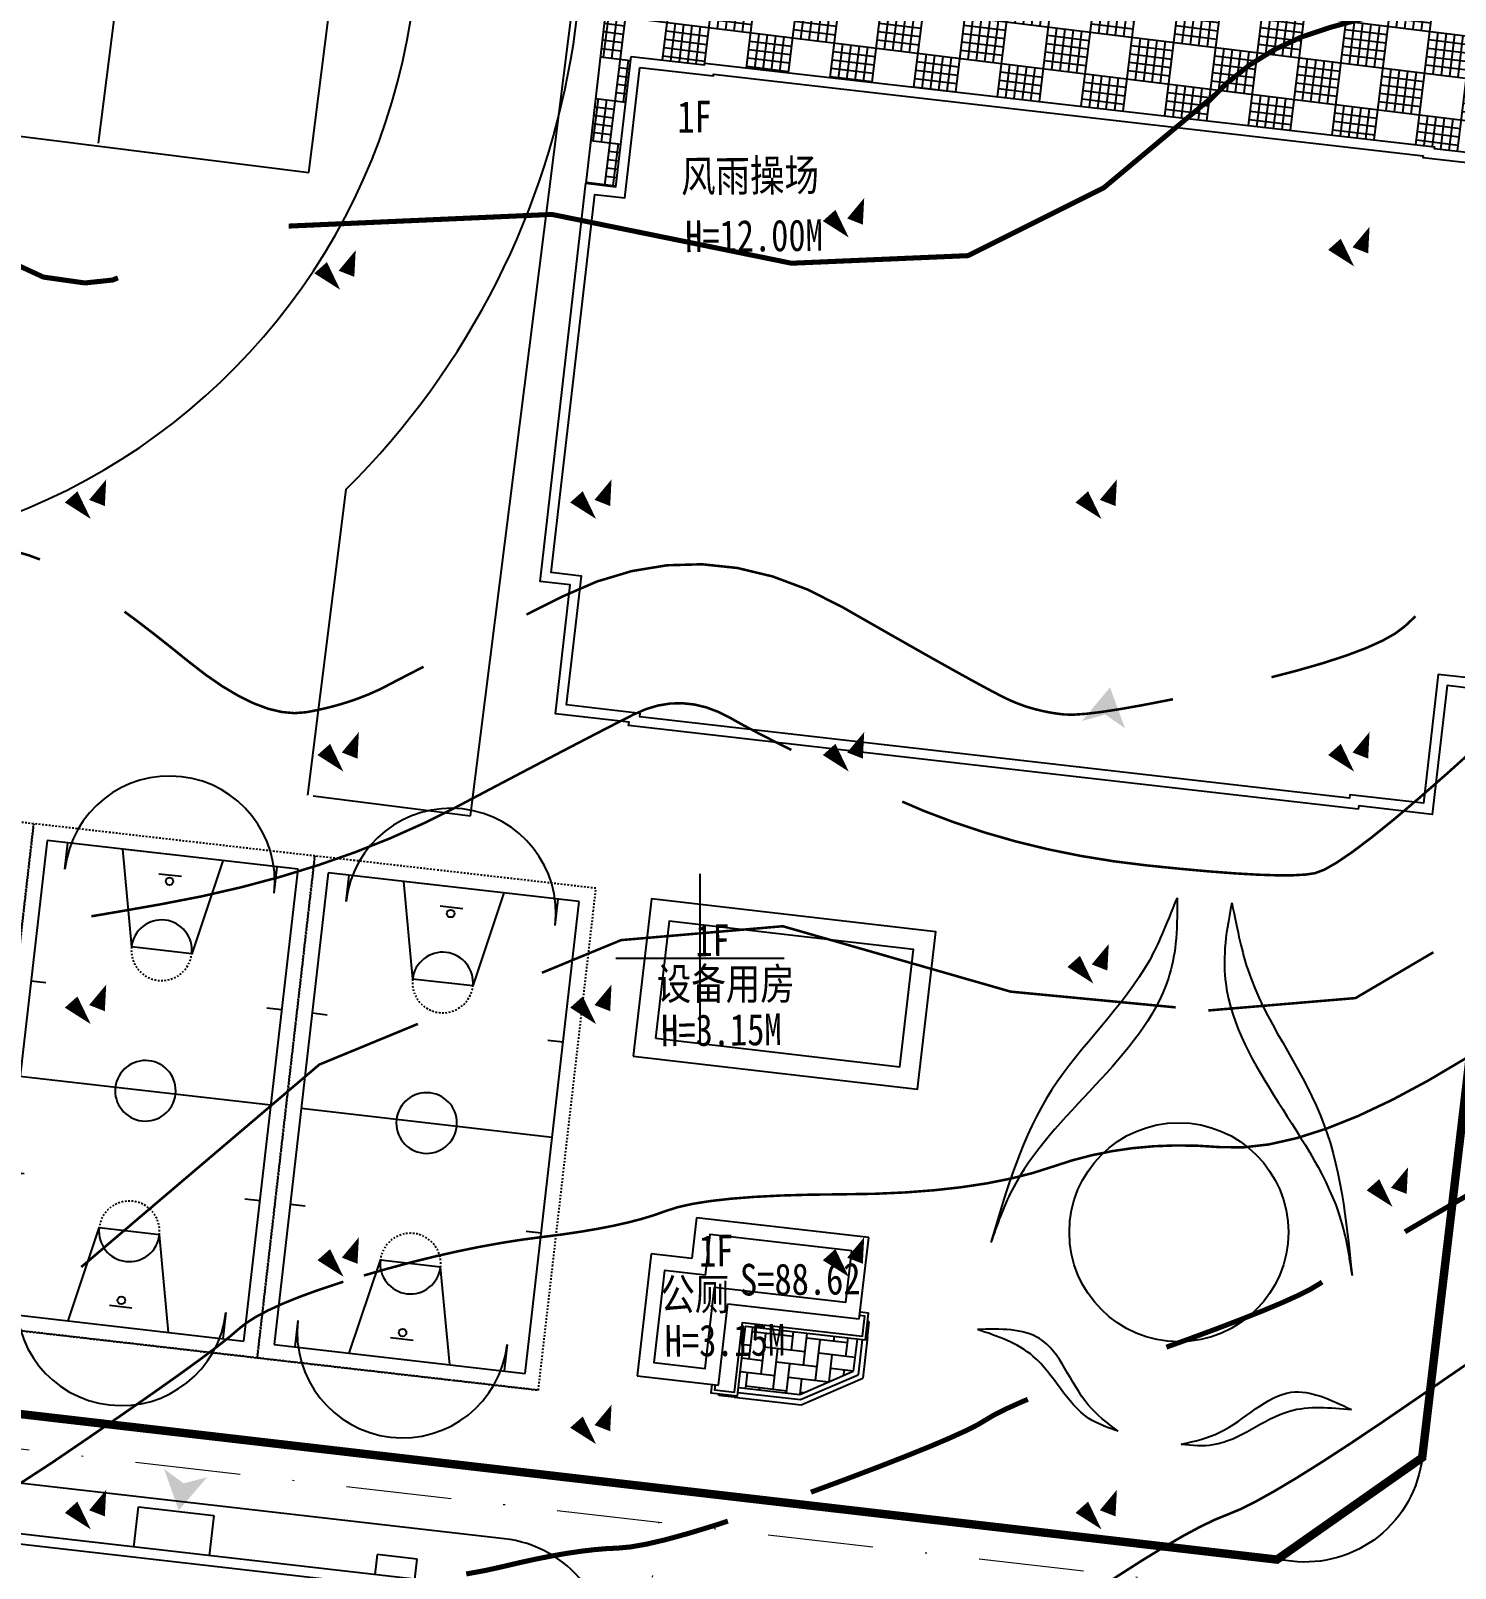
# Model space of a CAD drawing. Extents: x 496261 to 1768172, y 3738341 to 4579341.
# Drawn here: x 496660.3 to 496744.8, y 4379263.8 to 4379355.1 of the extents above; entities that cross this region are included whole.
import ezdxf

# ---------------------------------------------------------------- set-up
doc = ezdxf.new("R2010")
doc.units = 0
doc.header["$MEASUREMENT"] = 0
doc.linetypes.add('DASHDOT2', pattern=[0.5, 0.25, -0.125, 0, -0.125])
doc.linetypes.add('DASHED', pattern=[1.2, 0.8, -0.4])
doc.layers.get('0').update_dxf_attribs({"color": 8, "linetype": 'CONTINUOUS'})
for name, color, linetype in [('0-road', 33, 'CONTINUOUS'), ('003规划景观', 90, 'CONTINUOUS'), ('DGX', 8, 'CONTINUOUS'), ('DMTZ', 8, 'CONTINUOUS'), ('GN-草地', 7, 'CONTINUOUS'), ('JZ', 2, 'CONTINUOUS'), ('PUB_DIM', 3, 'CONTINUOUS'), ('PUB_TEXT', 7, 'CONTINUOUS'), ('TK', 8, 'CONTINUOUS'), ('WALL', 2, 'CONTINUOUS'), ('体育块', 117, 'CONTINUOUS'), ('台阶', 33, 'CONTINUOUS'), ('围栏', 7, 'CONTINUOUS'), ('建筑轮廓', 2, 'CONTINUOUS'), ('车行道', 5, 'CONTINUOUS'), ('铺地', 25, 'CONTINUOUS')]:
    doc.layers.add(name, color=color, linetype=linetype)
doc.layers.add('道路红线', color=1, linetype='CONTINUOUS', lineweight=0)
doc.styles.add('HT', font='simhei.ttf', dxfattribs={"width": 0.8})
doc.linetypes.add('FENCELINE2', pattern='A,0.25,-0.1,[132,ltypeshp.shx,S=0.1,R=0,X=-0.1,Y=0],-0.1,1', length=1.45)

# ---------------------------------------------------------------- blocks, each defined once
blk = doc.blocks.new('gc090')
for points in [[(1.067, 1.447, 0, 1, 0), (0.52, 0.049, 1, 1, 0)], [(-1.016, 0.411, 1, 0, 0), (0.151, -0.902, 0, 0, 0)]]:
    blk.add_lwpolyline(points, format="xyseb")
blk = doc.blocks.new('WERRWW')
at = {"layer": '体育块', "color": 95}
for p, q in [((4883255, -5521972), (4883255, -5351963)), ((4868954, -5485283), (4868954, -5385083)), ((4856354, -5485119), (4856354, -5469219)), ((4802954, -5485283), (4868954, -5485283)), ((4873495, -5503673), (4873495, -5521972)), ((4873845, -5521972), (4883255, -5521972))]:
    blk.add_line(p, q, dxfattribs=at)
for radius, end in [(47658, 321.98699), (37898, 0.17542)]:
    blk.add_arc((4835947, -5474323), radius, 179.82458, end, dxfattribs=at)
blk = doc.blocks.new('AWWEEE')
at = {"layer": 'WALL', "color": 6, "ltscale": 10}
for p, q in [((3857877, -5594772), (3857877, -5593572)), ((3857877, -5593572), (3859977, -5593572)), ((3859977, -5593572), (3859977, -5594772)), ((3841077, -5603772), (3839877, -5603772)), ((3839877, -5603772), (3839877, -5606172)), ((3839877, -5606172), (3841077, -5606172)), ((3838677, -5620572), (3838677, -5616072)), ((3838677, -5616072), (3841077, -5616072)), ((3841077, -5620572), (3838677, -5620572))]:
    blk.add_line(p, q, dxfattribs=at)
at = {"layer": 'WALL', "ltscale": 10}
for points in [[(3841077, -5628972), (3866877, -5628972), (3866877, -5594772), (3841077, -5594772)], [(3841677, -5628372), (3866277, -5628372), (3866277, -5595372), (3841677, -5595372)]]:
    blk.add_lwpolyline(points, close=True, dxfattribs=at)
at = {"layer": 'WALL', "color": 6, "ltscale": 10}
blk.add_lwpolyline([(3866877, -5611572), (3868077, -5611572), (3868077, -5613972), (3866877, -5613972)], dxfattribs=at)
blk = doc.blocks.new('SSS')
at = {"layer": '体育块', "color": 8, "linetype": 'DASHED'}
for p, q in [((4171692, -5454047), (4167957, -5483814)), ((4188361, -5456139), (4171692, -5454047)), ((4184626, -5485905), (4188361, -5456139)), ((4184626, -5485905), (4167957, -5483814)), ((4167957, -5483814), (4184626, -5485905))]:
    blk.add_line(p, q, dxfattribs=at)
at = {"layer": '体育块', "color": 8, "linetype": 'ByBlock'}
for p, q in [((4172473, -5455052), (4168962, -5483033)), ((4187356, -5456920), (4172473, -5455052)), ((4179095, -5457092), (4180435, -5457260)), ((4183845, -5484900), (4187356, -5456920)), ((4180991, -5461866), (4177419, -5461417)), ((4172320, -5463499), (4171427, -5463387)), ((4186310, -5465254), (4185417, -5465142)), ((4185601, -5470910), (4170717, -5469042)), ((4170008, -5474698), (4170901, -5474810)), ((4183998, -5476453), (4184891, -5476565)), ((4178899, -5478535), (4175327, -5478087)), ((4175883, -5482692), (4177223, -5482860)), ((4168962, -5483033), (4183845, -5484900))]:
    blk.add_line(p, q, dxfattribs=at)
at = {"layer": '体育块', "color": 8}
for p, q in [((4173517, -5456770), (4173713, -5455208)), ((4179914, -5455986), (4176938, -5455612)), ((4176938, -5455612), (4177419, -5461417)), ((4182891, -5456359), (4180991, -5461866)), ((4185920, -5458327), (4186116, -5456764)), ((4173427, -5483593), (4175327, -5478087)), ((4179380, -5484340), (4178899, -5478535)), ((4170398, -5481625), (4170202, -5483188)), ((4182801, -5483182), (4182605, -5484745))]:
    blk.add_line(p, q, dxfattribs=at)
at = {"layer": '体育块', "color": 8, "linetype": 'ByBlock'}
for centre in [(4179718, -5457549), (4176600, -5482404)]:
    blk.add_circle(centre, 225, dxfattribs=at)
at = {"layer": '体育块', "color": 8}
for centre, start, end in [((4179718, -5457549), 172.84804, 352.84804), ((4176600, -5482404), 352.84804, 172.84804)]:
    blk.add_arc(centre, 6250, start, end, dxfattribs=at)
at = {"layer": '体育块', "color": 8, "linetype": 'DASHED'}
for centre, start, end in [((4179205, -5461641), 352.84804, 172.84804), ((4177113, -5478311), 172.84804, 352.84804)]:
    blk.add_arc(centre, 1800, start, end, dxfattribs=at)
at = {"layer": '体育块', "color": 8, "linetype": 'ByBlock'}
for centre, start, end in [((4179205, -5461641), 172.84804, 352.84804), ((4178159, -5469976), 82.84804, 262.84804), ((4178159, -5469976), 262.84804, 82.84804), ((4177113, -5478311), 352.84804, 172.84804)]:
    blk.add_arc(centre, 1800, start, end, dxfattribs=at)
blk = doc.blocks.new('SEERRR')
at = {"layer": 'JZ'}
for p, q in [((4674631, -5888671), (4664341, -5888671)), ((4664341, -5888671), (4664341, -5891101)), ((4674631, -5893531), (4674631, -5888671)), ((4664341, -5891101), (4661911, -5891101)), ((4661911, -5891101), (4661911, -5898391)), ((4666771, -5898391), (4666771, -5893531)), ((4666771, -5893531), (4674631, -5893531)), ((4661911, -5898391), (4666771, -5898391))]:
    blk.add_line(p, q, dxfattribs=at)
at = {"layer": 'JZ', "linetype": 'Continuous'}
blk.add_line((4666771, -5894731), (4666777, -5894731), dxfattribs=at)
at = {"layer": 'JZ', "flags": 128}
blk.add_lwpolyline([(4673731, -5889571), (4665241, -5889571), (4665241, -5892001), (4662811, -5892001), (4662811, -5897491), (4665871, -5897491), (4665871, -5892631), (4673731, -5892631)], close=True, dxfattribs=at)
for points in [[(4666371, -5898391), (4666371, -5898891), (4667971, -5898891), (4667971, -5894731), (4675131, -5894731), (4675131, -5893131), (4674631, -5893131)], [(4666571, -5898391), (4666571, -5898691), (4667771, -5898691), (4667771, -5894531), (4674931, -5894531), (4674931, -5893331), (4674631, -5893331)]]:
    blk.add_lwpolyline(points, dxfattribs=at)
at = {"layer": '台阶', "linetype": 'Continuous', "ltscale": 5}
for p, q in [((4675231, -5893631), (4675131, -5893631)), ((4675231, -5893831), (4675131, -5893831)), ((4666871, -5898991), (4666871, -5898891)), ((4667071, -5898991), (4667071, -5898891))]:
    blk.add_line(p, q, dxfattribs=at)
at = {"layer": '铺地', "linetype": 'Continuous'}
for p, q in [((4675231, -5894531), (4675231, -5893631)), ((4675231, -5894531), (4675231, -5897006)), ((4674631, -5894731), (4674631, -5896659)), ((4674931, -5894731), (4674931, -5896833)), ((4667771, -5898991), (4666871, -5898991)), ((4667771, -5898991), (4671792, -5898991)), ((4667971, -5898391), (4671631, -5898391)), ((4667971, -5898691), (4671711, -5898691))]:
    blk.add_line(p, q, dxfattribs=at)
at = {"layer": '铺地', "linetype": 'Continuous', "ltscale": 5}
for p, q in [((4666777, -5894210), (4666771, -5894210)), ((4668403, -5896648), (4668403, -5894731)), ((4670841, -5895023), (4668403, -5895023)), ((4669215, -5897461), (4669215, -5895023)), ((4670028, -5895023), (4670028, -5894731)), ((4670841, -5895835), (4670841, -5894731)), ((4671654, -5896648), (4671654, -5894731)), ((4674092, -5895023), (4671654, -5895023)), ((4672467, -5897461), (4672467, -5895023)), ((4673279, -5895023), (4673279, -5894731)), ((4674092, -5895835), (4674092, -5894731)), ((4668403, -5895835), (4667971, -5895835)), ((4671654, -5895835), (4669215, -5895835)), ((4670028, -5898274), (4670028, -5895835)), ((4674631, -5895835), (4672467, -5895835)), ((4673279, -5897440), (4673279, -5895835)), ((4669215, -5896648), (4667971, -5896648)), ((4672467, -5896648), (4670028, -5896648)), ((4670841, -5898391), (4670841, -5896648)), ((4671631, -5898391), (4674631, -5896659)), ((4671711, -5898691), (4674931, -5896833)), ((4671792, -5898991), (4675231, -5897006)), ((4674631, -5896648), (4673279, -5896648)), ((4674092, -5896970), (4674092, -5896648)), ((4666777, -5897461), (4666771, -5897461)), ((4670028, -5897461), (4667971, -5897461)), ((4668403, -5898391), (4668403, -5897461)), ((4673242, -5897461), (4670841, -5897461)), ((4671654, -5898378), (4671654, -5897461)), ((4670841, -5898274), (4668403, -5898274)), ((4669215, -5898391), (4669215, -5898274)), ((4671835, -5898274), (4671654, -5898274))]:
    blk.add_line(p, q, dxfattribs=at)

msp = doc.modelspace()

# ---------------------------------------------------------------- hatches: boundary and pattern name
at = {"layer": 'GN-草地'}
h = msp.add_hatch(dxfattribs=at)
h.set_pattern_fill('LZX_PAT003', color=8, scale=4, angle=353, style=0)
h.set_pattern_definition([(353, (490597.2974, 4385507.4113), (0.30467336, 2.4813654), []), (353, (490597.3583, 4385507.9075), (0.6093467, 4.9627308), [2.5, -2.5]), (353, (490597.4193, 4385508.404), (0.6093467, 4.9627308), [2.5, -2.5]), (353, (490597.48, 4385508.9), (0.6093467, 4.9627308), [2.5, -2.5]), (353, (490597.541, 4385509.3964), (0.6093467, 4.9627308), [2.5, -2.5]), (353, (490597.663, 4385510.389), (0.6093467, 4.9627308), [-2.5, 2.5]), (353, (490597.724, 4385510.885), (0.6093467, 4.9627308), [-2.5, 2.5]), (353, (490597.785, 4385511.3815), (0.6093467, 4.9627308), [-2.5, 2.5]), (353, (490597.846, 4385511.8777), (0.6093467, 4.9627308), [-2.5, 2.5]), (83, (490597.2974, 4385507.4113), (-2.4813654, 0.30467336), []), (83, (490597.7937, 4385507.3503), (-4.9627308, 0.6093467), [2.5, -2.5]), (83, (490598.29, 4385507.2894), (-4.9627308, 0.6093467), [2.5, -2.5]), (83, (490598.786, 4385507.2285), (-4.9627308, 0.6093467), [2.5, -2.5]), (83, (490599.2825, 4385507.1675), (-4.9627308, 0.6093467), [2.5, -2.5]), (83, (490600.275, 4385507.0457), (-4.9627308, 0.6093467), [-2.5, 2.5]), (83, (490600.7713, 4385506.9847), (-4.9627308, 0.6093467), [-2.5, 2.5]), (83, (490601.2676, 4385506.924), (-4.9627308, 0.6093467), [-2.5, 2.5]), (83, (490601.764, 4385506.863), (-4.9627308, 0.6093467), [-2.5, 2.5])])
h.paths.add_polyline_path([(496753.211, 4379377.579), (496751.423, 4379377.784), (496750.545, 4379370.134), (496746.174, 4379370.636), (496746.151, 4379370.437), (496702.835, 4379375.41), (496702.858, 4379375.609), (496698.487, 4379376.11), (496699.365, 4379383.76), (496697.577, 4379383.965), (496693.22, 4379346.015), (496695.008, 4379345.809), (496695.905, 4379353.553), (496700.269, 4379353.057), (496700.281, 4379353.156), (496743.596, 4379348.183), (496743.585, 4379348.084), (496747.956, 4379347.582), (496747.066, 4379339.833), (496748.855, 4379339.628)])
h.paths.add_polyline_path([(496727.092, 4379364.252), (496731.562, 4379363.739), (496731.049, 4379359.268), (496726.579, 4379359.781)], flags=16)
h.paths.add_polyline_path([(496710.451, 4379362.362), (496705.98, 4379362.875), (496706.493, 4379367.345), (496710.964, 4379366.832)], flags=16)
h.paths.add_polyline_path([(496745.082, 4379362.005), (496749.553, 4379361.492), (496749.04, 4379357.021), (496744.569, 4379357.534)], flags=16)
at = {"layer": 'PUB_DIM'}
for points in [[(496724.063, 4379314.472), (496722.678, 4379314.085), (496724.34, 4379316.082), (496725.238, 4379313.644)], [(496669.351, 4379268.813), (496668.188, 4379269.659), (496669.05, 4379267.208), (496670.742, 4379269.179)]]:
    msp.add_hatch(color=256, dxfattribs=at).paths.add_polyline_path(points)

# ---------------------------------------------------------------- linework, layer by layer
at = {"layer": '0-road', "color": 8, "elevation": 1400.702}
msp.add_lwpolyline([(496697.577, 4379383.965), (496693.22, 4379346.015)], dxfattribs=at)
at = {"layer": '003规划景观', "linetype": 'Continuous'}
msp.add_circle((496728.427, 4379283.727, 1400.702), 6.5, dxfattribs=at)
for points, knots in [([(496728.322, 4379303.591, 1400.702), (496728.361, 4379301.459, 1400.702), (496727.671, 4379294.86, 1400.702), (496719.738, 4379290.175, 1400.702), (496717.641, 4379284.17, 1400.702), (496717.273, 4379283.116, 1400.702)], [2.369562, 2.369562, 2.369562, 2.369562, 9.070611, 34.497549, 39.912203, 39.912203, 39.912203, 39.912203]), ([(496728.322, 4379303.591, 1400.702), (496727.629, 4379301.883, 1400.702), (496726.017, 4379297.853, 1400.702), (496720.041, 4379292.594, 1400.702), (496718.198, 4379286.284, 1400.702), (496717.273, 4379283.116, 1400.702)], [2.41485, 2.41485, 2.41485, 2.41485, 7.876807, 23.542802, 39.341423, 39.341423, 39.341423, 39.341423]), ([(496731.573, 4379303.293, 1400.702), (496731.146, 4379301.204, 1400.702), (496730.623, 4379294.589, 1400.702), (496737.57, 4379288.537, 1400.702), (496738.539, 4379282.251, 1400.702), (496738.709, 4379281.148, 1400.702)], [2.369562, 2.369562, 2.369562, 2.369562, 9.070611, 34.497549, 39.912203, 39.912203, 39.912203, 39.912203]), ([(496731.573, 4379303.293, 1400.702), (496731.944, 4379301.487, 1400.702), (496732.795, 4379297.23, 1400.702), (496737.712, 4379290.971, 1400.702), (496738.376, 4379284.431, 1400.702), (496738.709, 4379281.148, 1400.702)], [2.41485, 2.41485, 2.41485, 2.41485, 7.876807, 23.542802, 39.341423, 39.341423, 39.341423, 39.341423]), ([(496724.817, 4379271.912, 1400.702), (496724.182, 4379272.393, 1400.702), (496722.256, 4379273.853, 1400.702), (496720.966, 4379278.059, 1400.702), (496717.826, 4379277.986, 1400.702), (496716.464, 4379277.954, 1400.702)], [0, 0, 0, 0, 2.390706, 7.253079, 10.977382, 10.977382, 10.977382, 10.977382]), ([(496724.817, 4379271.912, 1400.702), (496724.209, 4379272.124, 1400.702), (496722.013, 4379272.888, 1400.702), (496720.479, 4379276.596, 1400.702), (496717.667, 4379277.548, 1400.702), (496716.464, 4379277.954, 1400.702)], [0, 0, 0, 0, 1.89321, 6.832252, 10.522272, 10.522272, 10.522272, 10.522272]), ([(496728.574, 4379271.137, 1400.702), (496729.351, 4379271.313, 1400.702), (496731.708, 4379271.847, 1400.702), (496734.619, 4379275.145, 1400.702), (496737.449, 4379273.782, 1400.702), (496738.677, 4379273.191, 1400.702)], [0, 0, 0, 0, 2.390706, 7.253079, 10.977382, 10.977382, 10.977382, 10.977382]), ([(496728.574, 4379271.137, 1400.702), (496729.215, 4379271.078, 1400.702), (496731.531, 4379270.868, 1400.702), (496734.459, 4379273.612, 1400.702), (496737.413, 4379273.317, 1400.702), (496738.677, 4379273.191, 1400.702)], [0, 0, 0, 0, 1.89321, 6.832252, 10.522272, 10.522272, 10.522272, 10.522272])]:
    msp.add_open_spline(points, degree=3, knots=knots, dxfattribs=at)
at = {"layer": 'DGX', "color": 8, "linetype": 'Continuous'}
for points, const_width, elevation in [([(496729.974, 4379350.656), (496731.241, 4379351.938), (496732.622, 4379353.042), (496734.118, 4379353.968), (496735.73, 4379354.716), (496737.457, 4379355.286), (496739.154, 4379355.744), (496740.676, 4379356.157), (496742.025, 4379356.525), (496743.198, 4379356.849), (496744.197, 4379357.127), (496745.022, 4379357.36), (496745.672, 4379357.549), (496746.148, 4379357.692), (496746.551, 4379357.825), (496746.985, 4379357.981), (496747.448, 4379358.162), (496747.942, 4379358.367), (496748.465, 4379358.596), (496749.019, 4379358.848), (496749.602, 4379359.125), (496750.215, 4379359.426), (496750.867, 4379359.754), (496751.52, 4379360.09)], 0.3, 1407.5), ([(496705.383, 4379341.268), (496715.911, 4379341.721), (496723.963, 4379345.746), (496730.608, 4379351.297)], 0.3, 1407.5), ([(496677.365, 4379343.555), (496691.205, 4379344.169), (496705.432, 4379341.27)], 0.3, 1407.5), ([(496675.584, 4379343.476), (496675.871, 4379343.489)], 0.3, 1407.5), ([(496675.871, 4379343.489), (496677.365, 4379343.555)], 0.3, 1407.5), ([(496659.202, 4379341.285), (496661.017, 4379340.448), (496663.47, 4379340.098), (496665.135, 4379340.273), (496665.445, 4379340.402)], 0.3, 1407.5), ([(496632.365, 4379326.667), (496634.566, 4379325.519), (496636.111, 4379324.866), (496637.657, 4379324.346), (496639.205, 4379323.959), (496640.753, 4379323.706), (496642.303, 4379323.586), (496643.855, 4379323.6), (496645.408, 4379323.747), (496646.927, 4379323.947), (496648.376, 4379324.12), (496649.756, 4379324.267), (496651.066, 4379324.387), (496652.307, 4379324.479), (496653.478, 4379324.546), (496654.579, 4379324.585), (496655.612, 4379324.597), (496656.591, 4379324.57), (496657.534, 4379324.489), (496658.442, 4379324.354), (496659.313, 4379324.167), (496660.149, 4379323.926), (496660.705, 4379323.721)], 0.15, 1407), ([(496660.705, 4379323.721), (496660.816, 4379323.68)], 0.15, 1407), ([(496689.701, 4379320.406), (496689.817, 4379320.464), (496691.796, 4379321.462), (496693.874, 4379322.367), (496695.955, 4379322.99), (496698.039, 4379323.333), (496700.126, 4379323.393), (496702.215, 4379323.173), (496704.307, 4379322.671), (496706.402, 4379321.887), (496708.499, 4379320.822), (496710.49, 4379319.681), (496712.265, 4379318.67), (496713.824, 4379317.789), (496715.166, 4379317.038), (496716.292, 4379316.416), (496717.201, 4379315.924), (496717.895, 4379315.562), (496718.372, 4379315.33), (496718.745, 4379315.17), (496719.127, 4379315.025), (496719.518, 4379314.895), (496719.917, 4379314.781), (496720.324, 4379314.681), (496720.74, 4379314.597), (496721.164, 4379314.528), (496721.597, 4379314.474), (496722.137, 4379314.459), (496722.882, 4379314.509), (496723.833, 4379314.622), (496724.989, 4379314.8), (496726.35, 4379315.042), (496727.916, 4379315.347), (496728.077, 4379315.381)], 0.15, 1407), ([(496665.834, 4379320.58), (496666.565, 4379320.037), (496667.529, 4379319.298), (496668.539, 4379318.502), (496669.596, 4379317.65), (496670.651, 4379316.832), (496671.656, 4379316.139), (496672.611, 4379315.572), (496673.515, 4379315.129), (496674.37, 4379314.811), (496675.174, 4379314.619), (496675.928, 4379314.551), (496676.632, 4379314.608), (496677.301, 4379314.738), (496677.949, 4379314.887), (496678.578, 4379315.055), (496679.186, 4379315.242), (496679.774, 4379315.449), (496680.342, 4379315.674), (496680.89, 4379315.919), (496681.418, 4379316.184), (496682.033, 4379316.506), (496682.843, 4379316.924), (496683.588, 4379317.306)], 0.15, 1407), ([(496733.927, 4379316.687), (496735.42, 4379317.072), (496736.995, 4379317.525), (496738.368, 4379317.972), (496739.54, 4379318.415), (496740.509, 4379318.852), (496741.277, 4379319.284), (496741.842, 4379319.71), (496742.341, 4379320.181), (496742.468, 4379320.307)], 0.15, 1407), ([(496663.869, 4379302.488), (496665.573, 4379302.779), (496667.924, 4379303.19), (496670.391, 4379303.668), (496672.783, 4379304.217), (496675.101, 4379304.837), (496677.345, 4379305.527), (496679.515, 4379306.289), (496681.61, 4379307.122), (496683.631, 4379308.025), (496685.577, 4379309), (496687.412, 4379309.969), (496689.098, 4379310.857), (496690.634, 4379311.664), (496692.02, 4379312.39), (496693.257, 4379313.034), (496694.345, 4379313.597), (496695.283, 4379314.078), (496696.072, 4379314.478), (496696.786, 4379314.79), (496697.502, 4379315.004), (496698.218, 4379315.122), (496698.936, 4379315.142), (496699.654, 4379315.067), (496700.373, 4379314.894), (496701.094, 4379314.625), (496701.815, 4379314.258), (496702.599, 4379313.821), (496703.507, 4379313.338), (496704.539, 4379312.81), (496705.428, 4379312.369)], 0.15, 1406.5), ([(496712.002, 4379309.299), (496713.302, 4379308.742), (496715.078, 4379308.069), (496716.893, 4379307.466), (496718.747, 4379306.934), (496720.642, 4379306.471), (496722.576, 4379306.079), (496724.549, 4379305.758), (496726.562, 4379305.506), (496728.496, 4379305.31), (496730.233, 4379305.153), (496731.773, 4379305.036), (496733.116, 4379304.959), (496734.261, 4379304.922), (496735.209, 4379304.924), (496735.96, 4379304.967), (496736.513, 4379305.049), (496737.064, 4379305.257), (496737.805, 4379305.679), (496738.738, 4379306.315), (496739.862, 4379307.164), (496741.177, 4379308.226), (496742.683, 4379309.502), (496744.38, 4379310.992), (496746.268, 4379312.695)], 0.15, 1406.5), ([(496690.613, 4379299.134), (496695.315, 4379301.074), (496704.914, 4379301.898), (496718.446, 4379298.013), (496728.241, 4379297.08)], 0.15, 1406), ([(496730.171, 4379296.896), (496738.914, 4379297.631), (496743.542, 4379300.354)], 0.15, 1406), ([(496663.267, 4379281.661), (496677.4, 4379293.683), (496683.251, 4379296.097)], 0.15, 1406), ([(496741.849, 4379283.75), (496743.514, 4379284.726), (496745.499, 4379285.882), (496747.73, 4379287.174), (496750.088, 4379288.476), (496752.457, 4379289.662), (496754.836, 4379290.732), (496757.226, 4379291.686), (496759.626, 4379292.524), (496762.037, 4379293.246), (496764.459, 4379293.852), (496766.89, 4379294.342), (496769.18, 4379294.746), (496771.174, 4379295.093), (496772.874, 4379295.383), (496774.277, 4379295.617), (496776.761, 4379296.08)], 0.3, 1405), ([(496680.047, 4379281.159), (496681.408, 4379281.55), (496682.821, 4379281.93), (496684.203, 4379282.273), (496685.552, 4379282.579), (496686.871, 4379282.85), (496688.158, 4379283.084), (496689.413, 4379283.282), (496690.637, 4379283.444), (496691.809, 4379283.594), (496692.907, 4379283.756), (496693.932, 4379283.93), (496694.884, 4379284.116), (496695.763, 4379284.315), (496696.568, 4379284.526), (496697.301, 4379284.749), (496697.959, 4379284.984), (496698.667, 4379285.211), (496699.547, 4379285.408), (496700.598, 4379285.576), (496701.82, 4379285.715), (496703.213, 4379285.825), (496704.779, 4379285.905), (496706.515, 4379285.956), (496708.423, 4379285.978), (496710.363, 4379286.009), (496712.196, 4379286.091), (496713.922, 4379286.222), (496715.54, 4379286.403), (496717.052, 4379286.633), (496718.456, 4379286.913), (496719.754, 4379287.243), (496720.944, 4379287.622), (496722.093, 4379287.993), (496723.268, 4379288.3), (496724.468, 4379288.542), (496725.693, 4379288.72), (496726.944, 4379288.833), (496728.22, 4379288.88), (496729.522, 4379288.864), (496730.849, 4379288.782), (496732.25, 4379288.765), (496733.773, 4379288.941), (496735.419, 4379289.312), (496737.187, 4379289.876), (496739.077, 4379290.633), (496741.09, 4379291.585), (496743.225, 4379292.73), (496745.482, 4379294.068)], 0.15, 1405.5), ([(496727.688, 4379276.903), (496728.817, 4379277.309), (496730.585, 4379277.962), (496732.142, 4379278.557), (496733.487, 4379279.093), (496734.62, 4379279.57), (496735.541, 4379279.988), (496736.251, 4379280.347), (496736.749, 4379280.648), (496736.931, 4379280.769)], 0.3, 1405), ([(496659.206, 4379268.528), (496661.539, 4379270.047), (496663.785, 4379271.579), (496665.782, 4379272.955), (496667.532, 4379274.176), (496669.035, 4379275.24), (496670.29, 4379276.15), (496671.297, 4379276.903), (496672.057, 4379277.501), (496672.57, 4379277.943), (496673.025, 4379278.311), (496673.615, 4379278.689), (496674.338, 4379279.075), (496675.196, 4379279.469), (496676.187, 4379279.873), (496677.312, 4379280.285), (496678.571, 4379280.705), (496678.823, 4379280.783)], 0.15, 1405.5), ([(496715.739, 4379257.08), (496716.008, 4379257.274), (496717.079, 4379258.033), (496718.353, 4379258.925), (496719.832, 4379259.95), (496721.514, 4379261.109), (496723.229, 4379262.273), (496724.803, 4379263.313), (496726.236, 4379264.23), (496727.53, 4379265.022), (496728.682, 4379265.691), (496729.694, 4379266.235), (496730.566, 4379266.656), (496731.297, 4379266.953), (496732.05, 4379267.265), (496732.986, 4379267.732), (496734.105, 4379268.354), (496735.408, 4379269.13), (496736.894, 4379270.061), (496738.563, 4379271.146), (496740.416, 4379272.387), (496742.452, 4379273.781), (496744.485, 4379275.184), (496746.331, 4379276.448)], 0.15, 1404.5), ([(496706.585, 4379268.289), (496706.59, 4379268.291), (496708.691, 4379269.069), (496710.563, 4379269.779), (496712.205, 4379270.42), (496713.618, 4379270.991), (496714.802, 4379271.494), (496715.755, 4379271.927), (496716.48, 4379272.292), (496716.974, 4379272.587), (496717.461, 4379272.878), (496718.161, 4379273.229), (496719.074, 4379273.641), (496719.462, 4379273.803)], 0.3, 1405), ([(496686.122, 4379263.432), (496687.253, 4379263.639), (496688.329, 4379263.878), (496689.351, 4379264.119), (496690.324, 4379264.33), (496691.248, 4379264.511), (496692.122, 4379264.662), (496692.946, 4379264.784), (496693.721, 4379264.875), (496694.446, 4379264.937), (496695.122, 4379264.969), (496695.87, 4379265.036), (496696.815, 4379265.202), (496697.955, 4379265.468), (496699.29, 4379265.834), (496700.822, 4379266.299), (496701.652, 4379266.57)], 0.3, 1405)]:
    msp.add_lwpolyline(points, dxfattribs=dict(at, const_width=const_width, elevation=elevation))
at = {"layer": 'DGX', "color": 8, "linetype": 'Continuous', "const_width": 0.15}
msp.add_lwpolyline([(496733.363, 4379141.704, 0.000002), (496728.884, 4379138.156, 0.000366)], format="xyb", dxfattribs=at)
at = {"layer": 'TK', "color": 8, "linetype": 'Continuous'}
for p, q in [((496700, 4379295), (496700, 4379305)), ((496695, 4379300), (496705, 4379300))]:
    msp.add_line(p, q, dxfattribs=at)
at = {"layer": 'WALL', "ltscale": 10}
msp.add_lwpolyline([(496696.031, 4379294.19), (496712.917, 4379292.223), (496714.004, 4379301.56), (496697.119, 4379303.527)], close=True, dxfattribs=at)
at = {"layer": 'WALL', "color": 8, "ltscale": 10}
msp.add_lwpolyline([(496697.362, 4379295.243), (496711.864, 4379293.554), (496712.674, 4379300.507), (496698.172, 4379302.196)], close=True, dxfattribs=at)
at = {"layer": '围栏', "color": 1, "linetype": 'FENCELINE2', "ltscale": 5, "const_width": 0.5}
msp.add_lwpolyline([(496609.161, 4379501.349), (496768.126, 4379483.239), (496742.874, 4379270.342), (496734.251, 4379264.286), (496581.291, 4379282.006)], close=True, dxfattribs=at)
at = {"layer": '建筑轮廓', "elevation": 1400.702}
for points in [[(496695.905, 4379353.553), (496700.269, 4379353.057), (496700.281, 4379353.156), (496743.596, 4379348.183), (496743.585, 4379348.084), (496747.956, 4379347.582), (496747.066, 4379339.833), (496748.855, 4379339.628), (496746.14, 4379315.983), (496744.352, 4379316.189), (496743.474, 4379308.539), (496739.103, 4379309.041), (496739.08, 4379308.842), (496695.764, 4379313.814), (496695.787, 4379314.013), (496691.416, 4379314.515), (496692.294, 4379322.165), (496690.506, 4379322.37), (496693.22, 4379346.015), (496695.008, 4379345.809)], [(496696.432, 4379352.889), (496700.797, 4379352.393), (496700.808, 4379352.492), (496742.932, 4379347.656), (496742.92, 4379347.556), (496747.292, 4379347.055), (496746.402, 4379339.306), (496748.19, 4379339.1), (496745.613, 4379316.648), (496743.824, 4379316.853), (496742.946, 4379309.203), (496738.575, 4379309.705), (496738.552, 4379309.506), (496696.429, 4379314.342), (496696.452, 4379314.541), (496692.08, 4379315.043), (496692.958, 4379322.692), (496691.17, 4379322.898), (496693.748, 4379345.35), (496695.535, 4379345.145)]]:
    msp.add_lwpolyline(points, close=True, dxfattribs=at)
at = {"layer": '车行道', "color": 5}
msp.add_line((496735.121, 4379264.186, 1400.702), (496595.058, 4379280.265, 1400.702), dxfattribs=at)
at = {"layer": '车行道', "color": 5, "elevation": 1400.702}
msp.add_lwpolyline([(497145.999, 4379436.701), (496778.888, 4379478.845, 0.414214), (496765.598, 4379468.292), (496742.874, 4379270.342, -0.414214), (496735.121, 4379264.186), (496595.058, 4379280.265, 0.410949), (496582.89, 4379270.713), (496577.704, 4379229.596, 0.417486), (496587.363, 4379217.292), (496681.606, 4379206.473)], format="xyb", dxfattribs=at)
msp.add_lwpolyline([(496688.386, 4379265.525), (496594.602, 4379276.291, 0.410949), (496586.859, 4379270.213), (496581.673, 4379229.096, 0.417486), (496587.82, 4379221.266), (496682.063, 4379210.447, 0.414214), (496689.815, 4379216.603), (496694.542, 4379257.772, 0.414214)], format="xyb", close=True, dxfattribs=at)
at = {"layer": '道路红线', "linetype": 'DASHDOT2', "ltscale": 25}
for p, q in [((496747.808, 4379260.716, 1400.702), (496594.83, 4379278.278, 1400.702)), ((496691.802, 4379216.375, 1400.702), (496697.555, 4379266.485, 1400.702))]:
    msp.add_line(p, q, dxfattribs=at)

# ---------------------------------------------------------------- block references
at = {"yscale": 0.001000000163912773, "zscale": 0.001}
for name, p, xscale, rotation in [('WERRWW', (492532.455, 4385398.071, 1400.702), 0.0009999999332668665, 352.8118070361583), ('SSS', (492414.882, 4384719.737, 1400.702), 0.0009999999734468046, 0.6030955121578271), ('SSS', (492431.574, 4384717.821, 1400.702), 0.0009999999734468046, 0.6030955121578271), ('SSS', (492448.265, 4384715.905, 1400.702), 0.0009999999734468046, 0.6030955121578271), ('SEERRR', (492737.485, 4385666.795), 0.0009999999887152988, 353.4511800755813), ('AWWEEE', (502688.358, 4382440.018, 1400.702), 0.001000000317686058, 263.4511620976439)]:
    msp.add_blockref(name, p, dxfattribs=dict(at, xscale=xscale, rotation=rotation))
at = {"layer": 'DMTZ', "color": 8, "linetype": 'Continuous'}
for p in [(496708.681, 4379343.697), (496738.681, 4379341.985), (496678.492, 4379340.594), (496663.681, 4379326.985), (496693.681, 4379326.985), (496723.681, 4379326.985), (496678.681, 4379311.985), (496708.681, 4379311.985), (496738.681, 4379311.985), (496723.199, 4379299.399), (496663.681, 4379296.985), (496693.681, 4379296.985), (496740.965, 4379286.135), (496678.681, 4379281.985), (496708.681, 4379281.985), (496693.681, 4379272.04), (496663.681, 4379266.985), (496723.681, 4379266.985)]:
    msp.add_blockref('gc090', p, dxfattribs=at)

# ---------------------------------------------------------------- texts
at = {"layer": 'PUB_TEXT', "color": 7, "style": 'HT', "width": 0.8}
for s, p in [('1F', (496698.662, 4379349.023)), ('风雨操场', (496698.879, 4379345.491)), ('1F', (496699.732, 4379300.114)), ('1F', (496699.945, 4379281.68))]:
    msp.add_text(s, height=1.8776, rotation=0.60314, dxfattribs=at).set_placement(p)
at = {"layer": 'PUB_TEXT', "style": 'HT', "width": 0.8}
for s, p in [('H=12.00M', (496699.126, 4379341.925)), ('H=3.15M', (496697.7, 4379294.768)), ('S=88.62', (496702.385, 4379279.966)), ('H=3.15M', (496697.913, 4379276.333))]:
    msp.add_text(s, height=1.8776, rotation=0.60314, dxfattribs=at).set_placement(p)
at = {"layer": 'PUB_TEXT', "color": 7, "style": 'HT', "width": 0.8}
for s, p in [('设备用房', (496697.431, 4379297.542)), ('公厕', (496697.644, 4379279.108))]:
    msp.add_text(s, height=1.8776, dxfattribs=at).set_placement(p)

doc.saveas('drawing.dxf')
